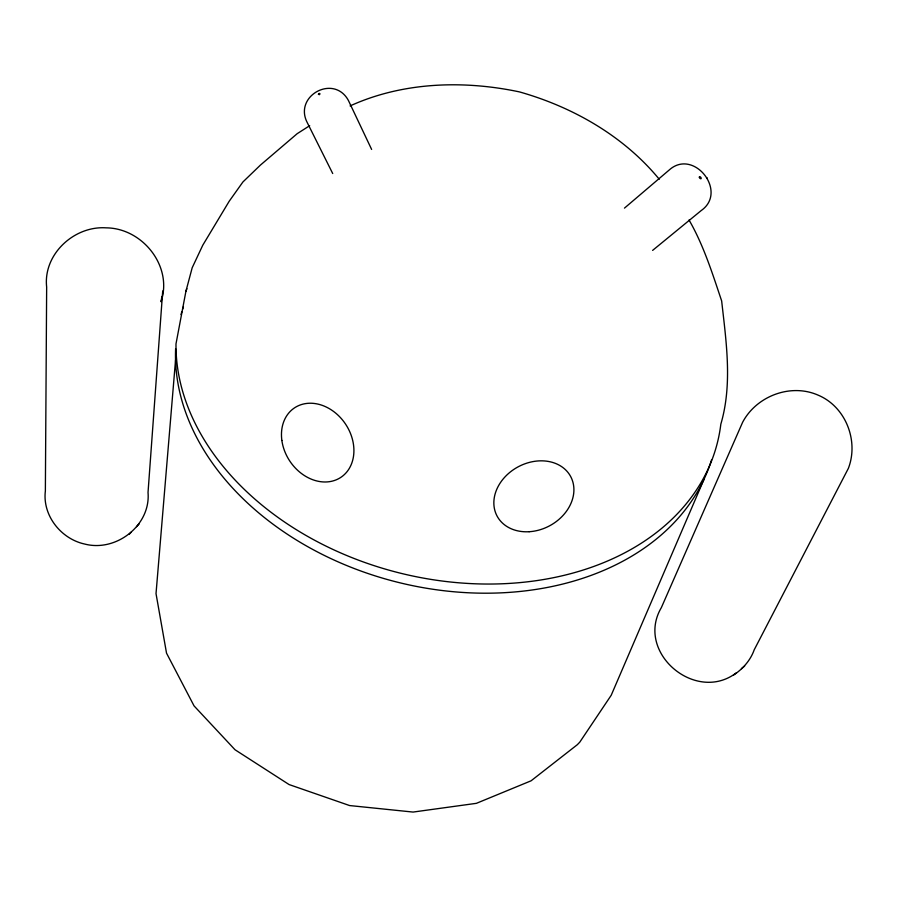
<?xml version="1.0" encoding="UTF-8"?>
<svg xmlns="http://www.w3.org/2000/svg" width="897" height="897" viewBox="0 0 897 897"><rect width="100%" height="100%" fill="white"/><g stroke="black" fill="none" stroke-linecap="round" stroke-linejoin="round"><path stroke-width="1.35" d="M162.716 290.964L148.027 492.464C150.875 525.283 116.24 552.193 84.856 544.087C61.041 539.007 42.305 515.506 45.366 490.951L46.655 287.074C42.978 254.356 74.126 225.618 106.194 227.849C142.477 228.13 173.076 266.331 161.023 301.706L161.909 296.459M175.554 359.921L156.022 593.612L166.528 653.151L194.055 705.894L235.014 749.746L289.092 784.561L349.595 805.551L413.08 812.065L476.397 803.331L531.069 780.816L577.343 744.678L579.787 742.144L611.205 695.276L704.055 479.211M309.678 125.692L297.176 133.687L260.444 165.07L242.919 181.968L229.195 201.253L202.778 245.206L192.182 267.766L185.926 291.256L175.991 343.91A276.713 203.541 14 0 0 435.729 580.135A276.713 203.541 14 0 0 720.829 424.18C732.625 384.118 726.189 341.69 721.659 300.955C712.409 273.417 703.596 245.24 689.031 219.989M733.376 675.217C742.716 669.039 750.43 660.472 754.209 649.82L848.36 468.38C858.99 440.808 845.658 406.588 818.042 395.117C790.638 383.053 756.474 396.048 742.638 422.24L661.358 607.617C634.852 652.5 695.769 703.842 736.314 672.84M136.512 526.685L139.102 524.005M129.213 534.253L131.366 532.033M624.469 208.115L669.196 170.015C693.65 147.904 728.207 191.588 701.275 210.503L652.612 250.398M741.438 668.646L744.667 666.034M350.11 105.913C402.742 81.93 463.536 80.046 519.486 91.909C572.903 107.012 623.684 135.996 659.239 179.221M706.791 177.606L707.262 178.29M332.709 173.525L307.301 122.687C293.241 95.867 333.953 73.632 348.451 100.542L371.627 149.429M185.926 291.256A276.713 203.541 14 0 1 186.912 288.733M711.556 459.858A275.121 203.249 14 0 1 412.205 585.573A275.121 203.249 14 0 1 175.621 348.709M181.015 314.555A275.121 203.249 14 0 1 181.766 311.932M182.573 309.342A275.121 203.249 14 0 1 183.414 306.774M318.435 94.219C320.151 96.069 320.633 91.617 318.435 94.219M529.129 531.719A41.767 33.424 -28.4 0 0 570.694 476.587A41.767 33.424 -28.4 0 0 501.838 480.657A41.767 33.424 -28.4 0 0 529.129 531.719M281.871 440.483A41.767 33.447 56.2 0 0 340.299 477.72A41.767 33.447 56.2 0 0 330.903 409.615A41.767 33.447 56.2 0 0 281.871 440.483M699.413 177.505A1.289 0.628 50.5 0 0 701.062 178.705A1.289 0.628 50.5 0 0 700.299 176.888A1.289 0.628 50.5 0 0 699.413 177.505"/></g></svg>
